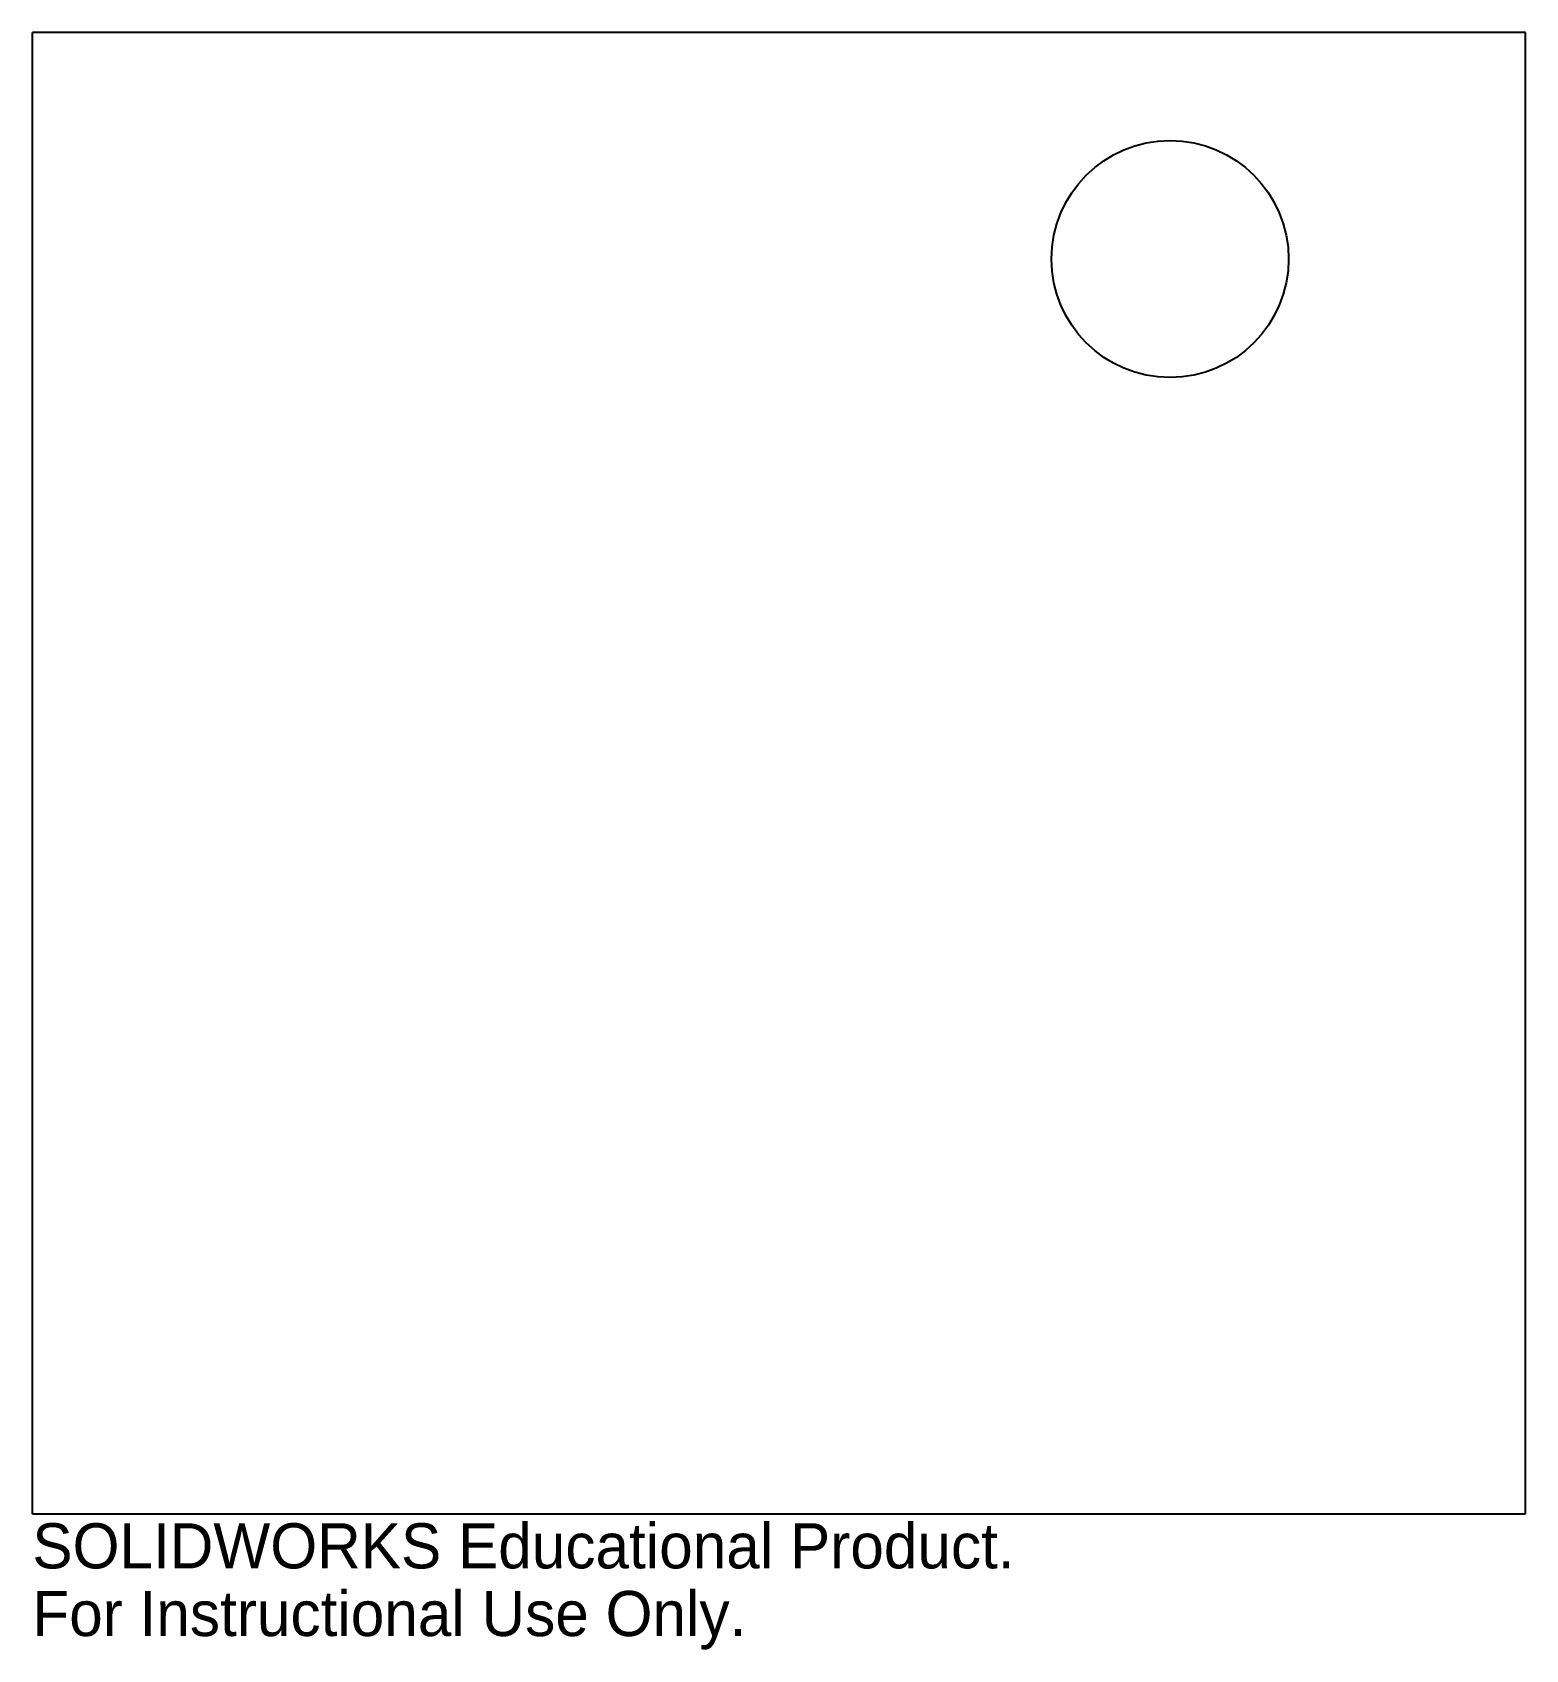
# Model space of a CAD drawing. Header units: inches. Extents: x -3.15 to 3.15, y -6.82 to 0.
import ezdxf

# ---------------------------------------------------------------- set-up
doc = ezdxf.new("R2010")
doc.units = ezdxf.units.IN
doc.header["$MEASUREMENT"] = 0
doc.styles.add('SLDTEXTSTYLE0', font='Arail.ttf')

msp = doc.modelspace()

# ---------------------------------------------------------------- linework, layer by layer
at = {"color": 1, "linetype": 'Continuous', "lineweight": 25}
for p, q in [((-3.15, -6.25), (-3.15, 0)), ((3.15, 0), (-3.15, 0)), ((3.15, -6.25), (3.15, 0)), ((-3.15, -6.25), (3.15, -6.25))]:
    msp.add_line(p, q, dxfattribs=at)
msp.add_circle((1.65, -0.9565), 0.5, dxfattribs=at)

# ---------------------------------------------------------------- texts
at = {"color": 7, "linetype": 'Continuous', "char_height": 0.1903, "attachment_point": 1, "style": 'SLDTEXTSTYLE0'}
for s, insert in [('SOLIDWORKS Educational Product.', (-3.15, -6.2901)), ('For Instructional Use Only.', (-3.15, -6.5756))]:
    msp.add_mtext(s, dxfattribs=dict(at, insert=insert))

doc.saveas('drawing.dxf')
